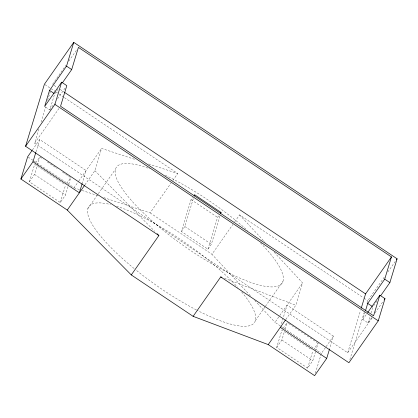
<?xml version="1.0" encoding="UTF-8"?>
<svg xmlns="http://www.w3.org/2000/svg" width="418" height="418" viewBox="0 0 418 418"><rect width="100%" height="100%" fill="white"/><g stroke="black" fill="none" stroke-linecap="round" stroke-linejoin="round"><path stroke-width="0.31" stroke-dasharray="2.09 1.57" d="M84.901 184.918L94.876 170.68L101.621 148.442L135.641 159.66M372.104 317.92L347.692 352.755L34.657 143.196L39.36 127.704M41.053 122.129L45.761 106.642M47.642 100.445L50.28 91.772M35.99 151.886L39.747 139.513L86.124 170.56L82.367 182.932M45.682 107.149L49.805 109.908L54.685 93.841L58.379 88.569M68.014 186.674L65.448 195.122L60.27 202.511L29.354 181.814L34.668 164.316L65.046 184.651M29.354 181.814L34.532 174.421L37.097 165.977M37.28 165.371L39.663 157.529M60.27 202.511L65.589 185.012M68.751 184.26L70.767 177.624L62.089 171.814M219.899 216.195L211.367 244.269L207.918 249.196L181.381 231.431L191.047 199.616L192.426 197.646M181.381 231.431L184.829 226.504L193.362 198.43M207.918 249.196L217.585 217.381L218.964 215.411M281.45 323.652L287.088 305.093L333.459 336.14L329.703 348.513M315.538 351.653L312.789 360.703L307.611 368.091L276.69 347.395L282.009 329.896L311.838 349.866M276.69 347.395L281.868 340.006L284.439 331.558M285.17 329.144L287.187 322.508L288.274 323.234M285.87 319.446L295.855 305.192L302.622 282.923L273.968 251.991M307.611 368.091L312.925 350.592M315.721 351.047L318.103 343.204L314.033 349.009M315.365 373.18L321.379 353.382L325.774 347.112M347.692 352.755L360.494 310.631M349.85 359.621L364.177 312.476M367.004 303.17L367.756 300.688L384.471 276.831M371.691 317.649L367.992 322.921L362.84 319.472L364.904 312.674M367.992 322.921L369.867 316.745M370.996 313.035L372.872 306.854M52.537 84.337L65.851 65.333M68.808 61.112L76.949 49.502M49.805 109.908L54.235 103.58M57.564 98.831L65.323 87.754M34.657 143.196L59.063 108.356M32.426 149.963L39.747 139.513M35.781 162.733L39.846 156.922L43.101 159.101M66.697 183.429L70.767 177.624M34.135 161.087L74.043 187.802L78.438 181.532M78.803 181.01L101.621 148.442M87.89 208.556L97.964 194.177M98.34 193.644L115.504 169.144M103.737 197.594L150.13 212.898L170.999 183.11M172.864 180.451L177.707 173.533L64.461 97.655M250.319 295.688L211.963 254.29L232.863 224.466M234.728 221.801L239.582 214.878L363.43 297.788M255.356 320.669L265.059 306.822M265.435 306.289L282.976 281.257M280.394 325.946L275.002 322.335L279.396 316.065M279.762 315.543L302.622 282.923M283.117 328.313L287.187 322.508M326.139 346.59L333.459 336.14M387.815 272.061L395.616 260.931M362.84 319.472L366.534 314.195M373.614 305.798L376.937 301.054M375.014 312.899L383.515 300.767M148.636 163.945L177.707 173.533M74.043 187.802L79.608 189.636M82.085 190.451L97.551 195.556M224.398 278.294L295.855 305.192M54.162 85.429L56.879 87.242M60.135 89.421L63.928 91.965M363.974 298.154L367.756 300.688M44.956 84.588L55.249 91.485M55.793 91.85L58.504 93.663M59.042 94.024L63.923 97.295M191.047 199.616L217.585 217.381M184.829 226.504L211.367 244.269M150.13 212.898L211.963 254.29M47.443 162.006L57.203 168.543M288.812 323.595L317.016 342.478M28.205 157.116L33.597 160.726M280.938 326.306L321.379 353.382M34.532 174.421L65.448 195.122M281.868 340.006L312.789 360.703M94.876 170.68L154.764 231.373M239.582 214.878L265.148 242.477M254.724 300.448L275.002 322.335M241.677 291.957A101.093 25.764 35 0 1 196.988 310.245M196.403 309.942A101.093 25.764 35 0 1 136.096 270.127M134.089 268.497A101.093 25.764 35 0 1 110.477 204.527M116.491 206.22A101.093 25.764 35 0 1 237.649 287.349M260.461 242.837A101.093 25.764 35 0 1 254.139 283.519A101.093 25.764 35 0 1 133.164 202.411A101.093 25.764 35 0 1 150.172 168.893M165.282 175.309A101.093 25.764 35 0 1 247.446 230.433"/><path stroke-width="0.63" d="M329.515 349.129L326.693 358.409L314.613 375.651L268.236 344.604L193.116 316.327L131.283 274.934L158.882 235.543L25.566 146.263L44.412 84.222L73.756 42.349L397.1 258.81L389.874 282.594L380.636 295.777M131.283 274.934L67.277 210.071L20.9 179.024L27.666 156.755L32.061 150.485M73.756 42.349L66.53 66.128L49.533 90.392L44.648 106.459L61.65 82.194L66.802 85.643L60.547 106.245L373.582 315.809L379.842 295.207L384.994 298.656L378.253 320.846L348.91 362.725L220.73 276.915L193.116 316.327M20.9 179.024L32.98 161.782L35.802 152.502M25.566 146.263L54.91 104.385L61.65 82.194M62.444 82.764L71.687 69.581L78.427 47.391L391.462 256.95L384.722 279.14L367.72 303.405L365.468 310.82M82.179 183.549L79.357 192.829L32.98 161.782M194.119 195.938L194.495 194.689L221.033 212.454L220.657 213.702M361.246 308.15L365.572 293.901L391.462 256.95M67.277 210.071L84.53 185.446M220.343 213.436L221.033 212.454M268.236 344.604L285.499 319.974M396.358 259.871L397.1 258.81M367.647 312.617L379.842 295.207M384.252 299.711L384.994 298.656M220.73 276.915L221.953 277.374M66.53 66.128L71.687 69.581M384.722 279.14L389.874 282.594M64.471 92.331L365.572 293.901M49.533 90.392L54.168 93.496M367.72 303.405L372.36 306.509M54.91 104.385L378.253 320.846M280.321 327.362L326.693 358.409M157.053 233.688L158.882 235.543"/></g></svg>
